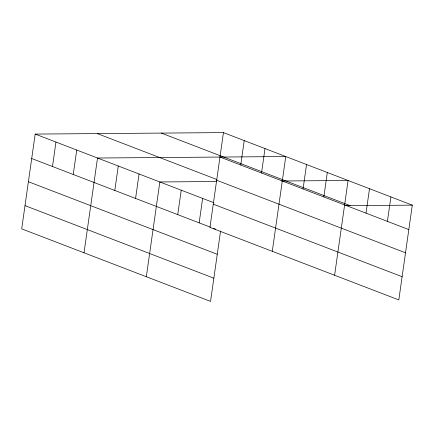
<?xml version="1.0" encoding="UTF-8"?>
<svg xmlns="http://www.w3.org/2000/svg" width="434" height="434" viewBox="0 0 434 434"><rect width="100%" height="100%" fill="white"/><g stroke="black" fill="none" stroke-linecap="round" stroke-linejoin="round"><path stroke-width="0.65" d="M223.45 132.603L209.964 227.373L398.813 299.916L412.3 205.146L223.45 132.603L35.187 134.084L21.7 228.854L210.55 301.397L220.559 231.072M52.481 166.51L55.959 142.064M73.254 174.49L76.737 150.045M84.022 252.794L97.509 158.025L285.773 156.544L272.281 251.313M114.804 190.45L118.281 166.005M135.576 198.425L139.054 173.98M146.339 276.729L159.826 181.96L216.555 181.515M177.75 214.629L181.233 190.184M199.157 222.848L202.635 198.403M240.745 165.028L244.223 140.583M261.518 173.009L264.995 148.564M303.068 188.969L306.545 164.524M323.84 196.949L327.317 172.504M334.603 275.254L348.09 180.484L281.297 181.005M366.014 213.148L369.497 188.703M387.416 221.373L390.898 196.927M345.507 205.673L412.3 205.146M161.323 133.092L350.173 205.635M219.973 157.048L408.823 229.591M97.314 133.596L216.919 179.54M216.669 180.256L405.519 252.8M35.187 134.084L213.967 202.759M213.268 204.164L402.117 276.708M31.709 158.529L210.485 227.204M213.637 228.414L215.524 229.136M28.405 181.737L217.255 254.281M25.004 205.645L213.853 278.189"/></g></svg>
